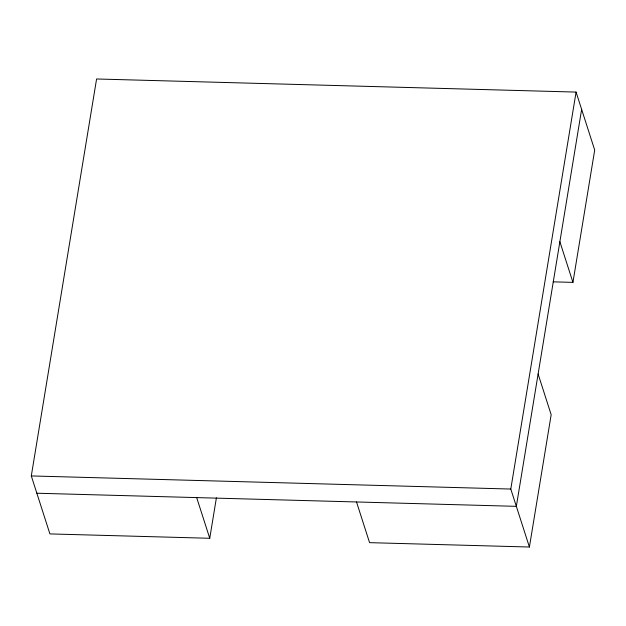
<?xml version="1.0" encoding="UTF-8"?>
<svg xmlns="http://www.w3.org/2000/svg" width="626" height="626" viewBox="0 0 626 626"><rect width="100%" height="100%" fill="white"/><g stroke="black" fill="none" stroke-linecap="round" stroke-linejoin="round"><path stroke-width="0.94" d="M216.408 497.795L209.749 538.282L49.916 533.915L31.3 475.94L96.592 78.978L576.084 92.085L594.7 150.06L572.939 282.381L553.173 281.841M356.515 501.966L369.575 542.656L529.408 547.022L510.793 489.047L576.084 92.085M581.64 109.378L516.348 506.34L36.848 493.225M529.408 547.022L551.17 414.702L538.11 374.019M31.3 475.94L510.793 489.047M559.871 241.699L572.939 282.381M196.681 497.6L209.749 538.282"/></g></svg>
